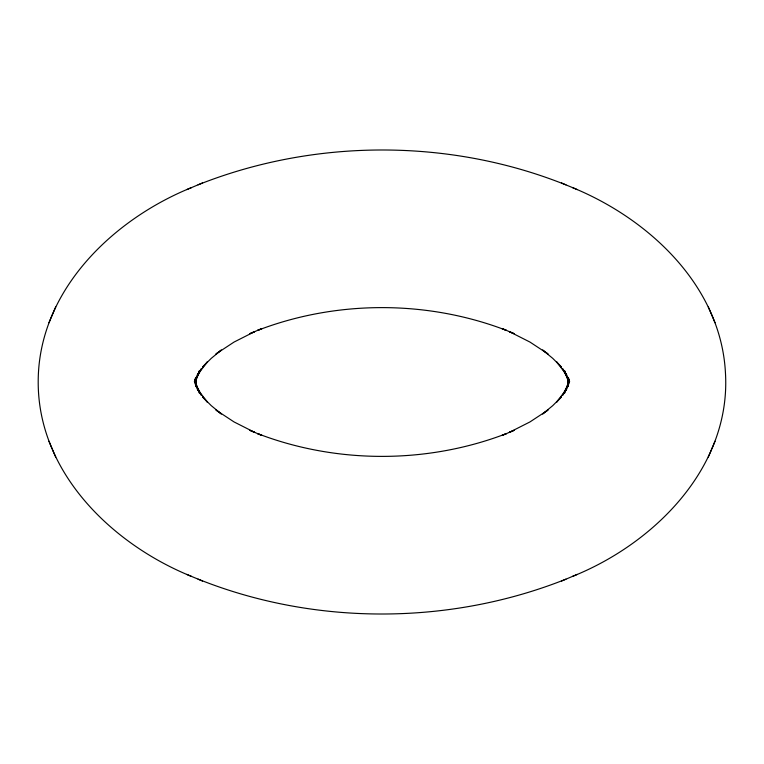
<?xml version="1.0" encoding="UTF-8"?>
<svg xmlns="http://www.w3.org/2000/svg" width="764" height="764" viewBox="0 0 764 764"><rect width="100%" height="100%" fill="white"/><g stroke="black" fill="none" stroke-linecap="round" stroke-linejoin="round"><path stroke-width="1.15" d="M195.422 384.645L196.014 377.311L196.014 386.689L195.336 378.304L196.749 387.682L194.753 379.584L198.783 391.722M195.469 384.521L196.749 376.318L195.326 382.105M195.25 382.544L199.566 370.435L195.307 380.453M191.487 187.6C112.203 219.707 38.076 291.304 38.2 382C38.085 472.744 112.203 544.264 191.487 576.4M572.513 576.4C654.376 543.586 730.89 467.291 725.475 373.338C721.168 286.099 649.094 218.962 572.513 187.6M55.715 306.899L48.982 322.723M195.183 380.73L201.419 368.678L197.141 375.334L207.502 361.735L202.422 367.197L211.246 358.364L221.379 350.017L215.983 353.952L234.032 342.071L254.613 331.652L249.895 333.658L261.976 328.53L257.525 330.42C336.609 300.013 427.391 300.013 506.475 330.42L502.024 328.53L514.105 333.658L509.387 331.652L529.968 342.071L548.017 353.952L542.621 350.017L552.754 358.364L561.578 367.197L556.498 361.735L566.859 375.334L562.581 368.678L568.817 380.73M565.217 391.722L569.247 379.584L567.251 387.682L568.664 378.304L567.986 386.689L567.986 377.311L568.578 384.645M564.434 393.565L569.619 381.389L562.581 395.322L566.859 388.666L556.498 402.265L561.578 396.803L552.754 405.636L542.621 413.983L548.017 410.048L529.968 421.929L509.387 432.348L514.105 430.342L502.024 435.47L506.475 433.58C427.391 463.987 336.609 463.987 257.525 433.58L261.976 435.47L249.895 430.342L254.613 432.348L234.032 421.929L215.983 410.048L221.379 413.983L211.246 405.636L202.422 396.803L207.502 402.265L197.141 388.666L201.419 395.322L194.381 381.389L199.566 393.565M711.781 448.84L715.018 441.277M708.285 457.101L711.475 449.624M198.048 184.831C318.244 137.023 458.362 138.236 577.231 189.606M186.769 574.394C305.638 625.764 445.756 626.977 565.952 579.169M186.769 189.606L202.498 182.94M561.502 581.06L577.231 574.394M561.502 182.94L565.952 184.831M198.048 579.169L202.498 581.06M715.018 322.723L708.285 306.899M568.693 380.453L564.434 370.435L568.75 382.544M48.982 441.277L52.219 448.84M52.525 449.624L55.715 457.101M568.674 382.105L567.251 376.318L568.397 383.347"/></g></svg>
